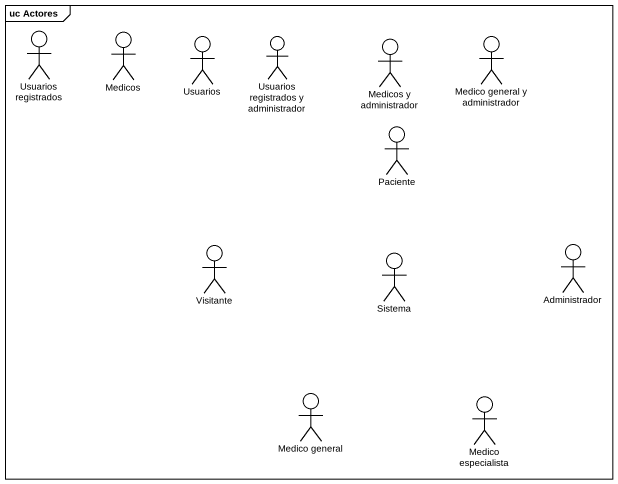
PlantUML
@startuml
mainframe uc Actores
actor "Usuarios registrados" as Usuarios_registrados
actor Medicos
actor Usuarios
actor "Usuarios registrados y administrador" as Usuarios_registrados_y
actor "Medicos y administrador" as Medicos_y_administrador
actor "Medico general y administrador" as Medico_general_y
actor Paciente
actor Visitante
actor Sistema
actor Administrador
actor "Medico general" as Medico_general
actor "Medico especialista" as Medico_especialista
@enduml
